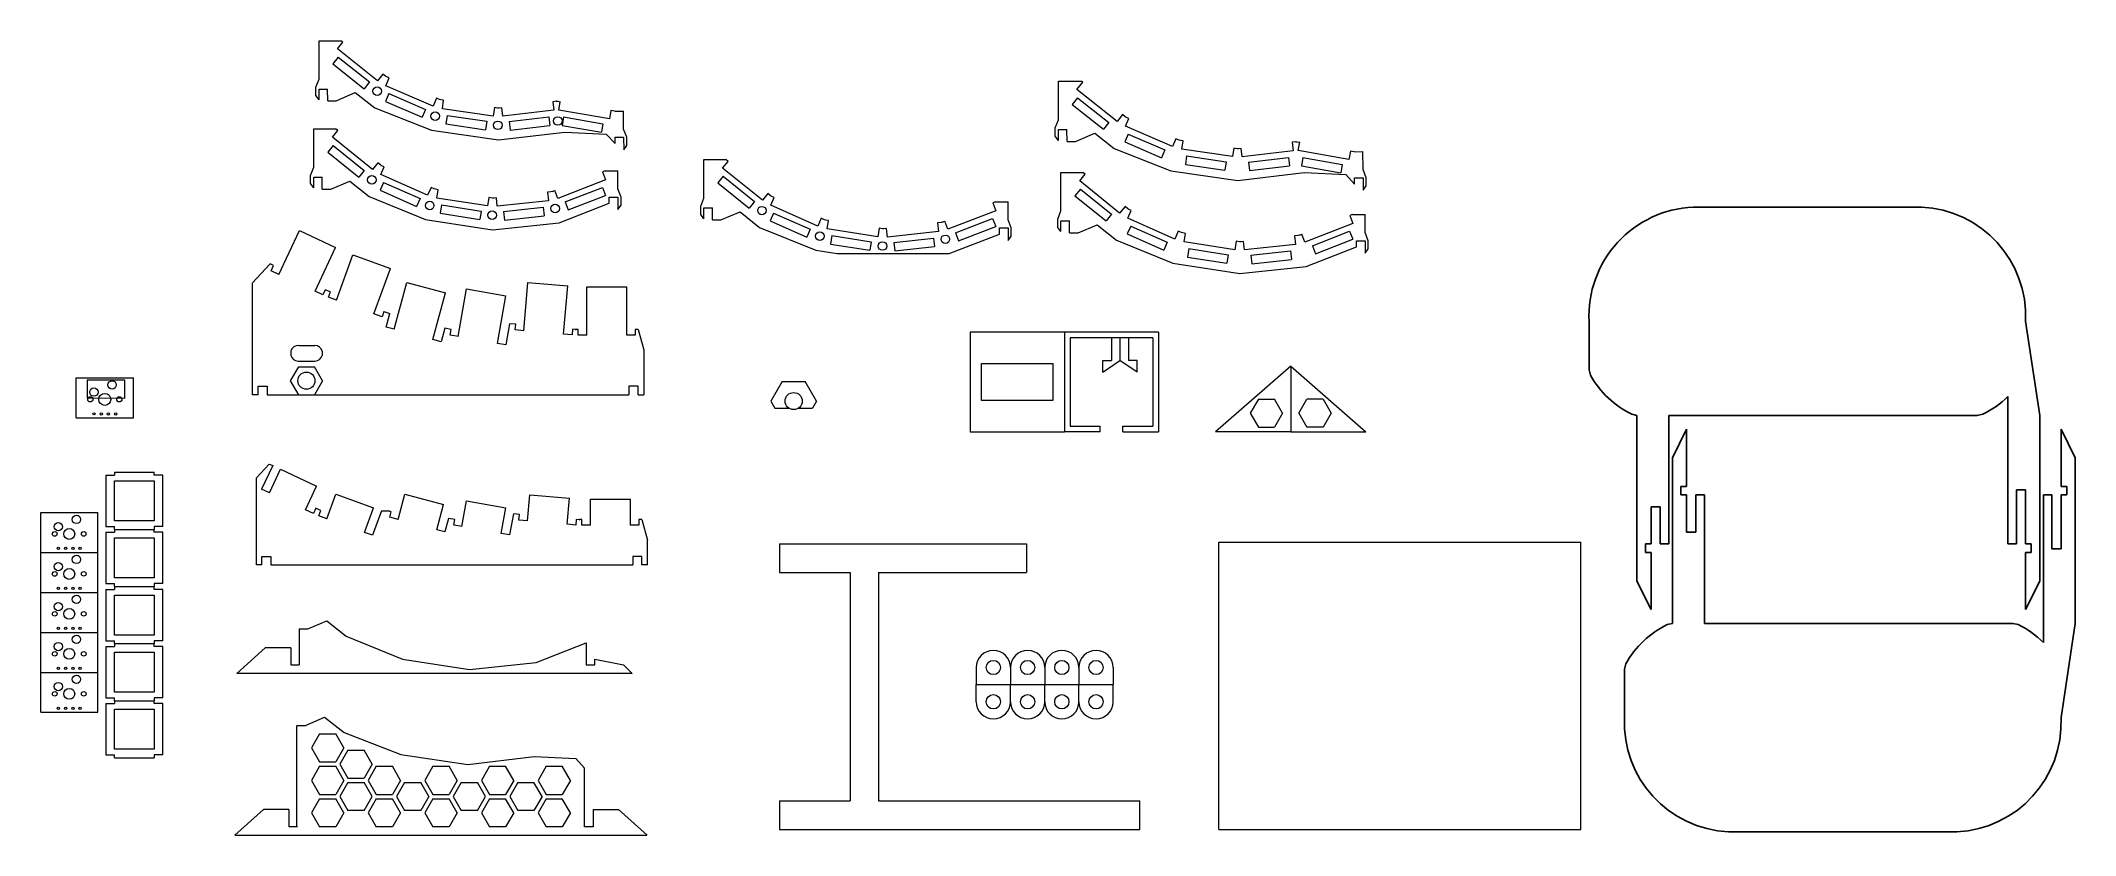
# Model space of a CAD drawing. Header units: millimetres. Extents: x 7 to 721, y 4 to 282.
import ezdxf

# ---------------------------------------------------------------- set-up
doc = ezdxf.new("R2010")
doc.units = ezdxf.units.MM
for name, color, linetype, lineweight in [('BaseCase', 5, 'CONTINUOUS', 0), ('BottomLID', 2, 'CONTINUOUS', 0), ('Display', 1, 'CONTINUOUS', 0), ('HotSwap', 6, 'CONTINUOUS', 0), ('HotSwapGravur', 3, 'CONTINUOUS', 0), ('HotSwapV2', 4, 'CONTINUOUS', 0), ('KeyFrame', 2, 'CONTINUOUS', 0)]:
    doc.layers.add(name, color=color, linetype=linetype, lineweight=lineweight)
doc.layers.add('WRISTWREST', color=7, linetype='CONTINUOUS')

msp = doc.modelspace()

# ---------------------------------------------------------------- linework, layer by layer
at = {"layer": 'BaseCase'}
for p, q in [((105.01, 268.6), (105.01, 282.07)), ((105.01, 282.07), (112.69, 282.07)), ((111.44, 279.17), (113.35, 281.53)), ((125.57, 268.02), (111.44, 279.17)), ((113.35, 281.53), (112.69, 282.07)), ((111.71, 276.28), (109.85, 273.93)), ((109.85, 273.93), (120.84, 265.25)), ((111.71, 276.28), (122.7, 267.61)), ((103.91, 265.75), (105.01, 268.6)), ((103.91, 262.85), (103.91, 265.75)), ((105.01, 265.11), (108.01, 265.15)), ((105.01, 261.35), (105.01, 265.11)), ((108.05, 260.95), (108.01, 265.15)), ((111.05, 260.98), (117.72, 263.89)), ((117.72, 263.89), (124.54, 258.51)), ((122.7, 267.61), (120.84, 265.25)), ((127.43, 270.37), (125.57, 268.02)), ((128.37, 269.63), (127.43, 270.37)), ((128.78, 269.38), (128.37, 269.63)), ((128.47, 266.29), (129.64, 269.01)), ((145, 259.17), (128.47, 266.29)), ((129.64, 269.01), (128.78, 269.38)), ((364.16, 254.4), (364.16, 267.87)), ((364.16, 267.87), (372.31, 267.87)), ((370.59, 264.97), (372.66, 267.59)), ((384.72, 253.82), (370.59, 264.97)), ((372.66, 267.59), (372.31, 267.87)), ((105.01, 261.35), (103.91, 262.85)), ((108.05, 260.95), (111.05, 260.98)), ((124.54, 258.51), (144.38, 250.73)), ((129.48, 263.57), (128.29, 260.81)), ((128.29, 260.81), (141.15, 255.28)), ((129.48, 263.57), (142.34, 258.03)), ((142.34, 258.03), (141.15, 255.28)), ((146.19, 261.93), (145, 259.17)), ((147.29, 261.45), (146.19, 261.93)), ((147.75, 261.32), (147.29, 261.45)), ((148.68, 261.19), (147.75, 261.32)), ((148.26, 258.25), (148.68, 261.19)), ((166.07, 255.66), (148.26, 258.25)), ((166.5, 258.63), (166.07, 255.66)), ((167.69, 258.45), (166.5, 258.63)), ((168.17, 258.45), (167.69, 258.45)), ((169.1, 258.56), (168.17, 258.45)), ((169.45, 255.61), (169.1, 258.56)), ((187.32, 257.72), (169.45, 255.61)), ((188.17, 260.84), (186.97, 260.7)), ((186.97, 260.7), (187.32, 257.72)), ((188.17, 260.84), (188.67, 260.84)), ((188.67, 260.84), (189.59, 260.68)), ((189.08, 257.76), (189.59, 260.68)), ((206.82, 254.66), (189.08, 257.76)), ((207.33, 257.62), (206.82, 254.66)), ((208.69, 257.38), (207.33, 257.62)), ((208.69, 257.38), (211.69, 257.41)), ((211.75, 251.12), (211.69, 257.41)), ((370.86, 262.08), (369, 259.73)), ((369, 259.73), (379.99, 251.05)), ((370.86, 262.08), (381.85, 253.41)), ((103.16, 237.75), (103.16, 251.21)), ((103.16, 251.21), (110.84, 251.21)), ((109.73, 248.25), (111.62, 250.59)), ((111.62, 250.59), (110.84, 251.21)), ((144.38, 250.73), (167.89, 247.31)), ((149.93, 255.89), (149.5, 252.92)), ((149.5, 252.92), (163.35, 250.9)), ((149.93, 255.89), (163.79, 253.87)), ((163.79, 253.87), (163.35, 250.9)), ((167.89, 247.31), (191.15, 250.05)), ((171.68, 253.76), (185.58, 255.4)), ((171.68, 253.76), (172.03, 250.78)), ((172.03, 250.78), (185.93, 252.42)), ((185.58, 255.4), (185.93, 252.42)), ((190.69, 255.35), (190.18, 252.39)), ((190.18, 252.39), (203.97, 249.98)), ((190.69, 255.35), (204.48, 252.94)), ((191.15, 250.05), (205.71, 249.35)), ((204.48, 252.94), (203.97, 249.98)), ((212.88, 248.28), (211.75, 251.12)), ((363.06, 251.55), (364.16, 254.4)), ((363.06, 248.65), (363.06, 251.55)), ((364.16, 250.91), (367.16, 250.95)), ((364.16, 247.15), (364.16, 250.91)), ((367.2, 246.75), (367.16, 250.95)), ((370.2, 246.78), (376.87, 249.69)), ((376.87, 249.69), (383.69, 244.31)), ((381.85, 253.41), (379.99, 251.05)), ((386.58, 256.17), (384.72, 253.82)), ((387.52, 255.43), (386.58, 256.17)), ((387.93, 255.18), (387.52, 255.43)), ((387.62, 252.09), (388.8, 254.81)), ((404.16, 244.97), (387.62, 252.09)), ((388.8, 254.81), (387.93, 255.18)), ((109.97, 245.36), (108.09, 243.02)), ((108.09, 243.02), (118.99, 234.24)), ((123.75, 236.95), (109.73, 248.25)), ((109.97, 245.36), (120.87, 236.57)), ((205.71, 249.35), (208.8, 246.04)), ((208.78, 248.24), (211.78, 248.27)), ((208.8, 246.04), (208.78, 248.24)), ((211.78, 248.27), (211.83, 243.87)), ((211.83, 243.87), (212.91, 245.38)), ((212.91, 245.38), (212.88, 248.28)), ((364.16, 247.15), (363.06, 248.65)), ((367.2, 246.75), (370.2, 246.78)), ((383.69, 244.31), (403.53, 236.53)), ((388.63, 249.37), (387.45, 246.61)), ((387.45, 246.61), (400.31, 241.08)), ((388.63, 249.37), (401.49, 243.83)), ((401.49, 243.83), (400.31, 241.08)), ((405.34, 247.73), (404.16, 244.97)), ((406.45, 247.25), (405.34, 247.73)), ((406.91, 247.12), (406.45, 247.25)), ((407.84, 246.99), (406.91, 247.12)), ((407.41, 244.05), (407.84, 246.99)), ((425.22, 241.46), (407.41, 244.05)), ((425.65, 244.43), (425.22, 241.46)), ((426.84, 244.25), (425.65, 244.43)), ((427.32, 244.25), (426.84, 244.25)), ((428.25, 244.36), (427.32, 244.25)), ((428.6, 241.41), (428.25, 244.36)), ((446.48, 243.52), (428.6, 241.41)), ((447.32, 246.64), (446.13, 246.5)), ((446.13, 246.5), (446.48, 243.52)), ((447.32, 246.64), (447.82, 246.64)), ((447.82, 246.64), (448.75, 246.48)), ((448.24, 243.56), (448.75, 246.48)), ((465.97, 240.46), (448.24, 243.56)), ((466.48, 243.42), (465.97, 240.46)), ((467.84, 243.18), (466.48, 243.42)), ((467.84, 243.18), (470.84, 243.21)), ((470.91, 236.92), (470.84, 243.21)), ((102.06, 234.9), (103.16, 237.75)), ((120.87, 236.57), (118.99, 234.24)), ((125.63, 239.29), (123.75, 236.95)), ((126.56, 238.54), (125.63, 239.29)), ((126.97, 238.29), (126.56, 238.54)), ((126.63, 235.19), (127.83, 237.91)), ((127.83, 237.91), (126.97, 238.29)), ((205.32, 236.46), (204.39, 236.1)), ((204.39, 236.1), (205.47, 233.31)), ((205.32, 236.46), (209.76, 236.46)), ((209.76, 230.17), (209.76, 236.46)), ((239.9, 226.96), (239.9, 240.43)), ((239.9, 240.43), (247.58, 240.43)), ((246.47, 237.46), (248.36, 239.8)), ((260.49, 226.17), (246.47, 237.46)), ((248.36, 239.8), (247.58, 240.43)), ((365.03, 222.44), (365.03, 235.9)), ((365.03, 235.9), (372.71, 235.9)), ((373.49, 235.28), (372.71, 235.9)), ((403.53, 236.53), (427.05, 233.11)), ((409.09, 241.69), (408.65, 238.72)), ((408.65, 238.72), (422.51, 236.7)), ((409.09, 241.69), (422.94, 239.67)), ((422.94, 239.67), (422.51, 236.7)), ((427.05, 233.11), (450.3, 235.85)), ((430.83, 239.56), (444.74, 241.2)), ((430.83, 239.56), (431.18, 236.58)), ((431.18, 236.58), (445.09, 238.22)), ((444.74, 241.2), (445.09, 238.22)), ((449.85, 241.14), (449.33, 238.19)), ((449.33, 238.19), (463.12, 235.78)), ((449.85, 241.14), (463.64, 238.74)), ((450.3, 235.85), (464.87, 235.15)), ((463.64, 238.74), (463.12, 235.78)), ((472.04, 234.08), (470.91, 236.92)), ((102.06, 232), (102.06, 234.9)), ((103.16, 230.5), (102.06, 232)), ((103.16, 234.26), (106.16, 234.26)), ((103.16, 230.5), (103.16, 234.26)), ((106.16, 230.07), (106.16, 234.26)), ((106.16, 230.07), (109.16, 230.07)), ((109.16, 230.07), (115.86, 232.91)), ((115.86, 232.91), (122.62, 227.46)), ((127.61, 232.46), (126.4, 229.72)), ((126.4, 229.72), (139.2, 224.05)), ((143.09, 227.91), (126.63, 235.19)), ((127.61, 232.46), (140.41, 226.8)), ((144.31, 230.65), (143.09, 227.91)), ((145.4, 230.17), (144.31, 230.65)), ((145.86, 230.03), (145.4, 230.17)), ((146.79, 229.89), (145.86, 230.03)), ((146.34, 226.96), (146.79, 229.89)), ((186.27, 229.13), (185.08, 229)), ((185.08, 229), (185.4, 226.02)), ((186.73, 229.24), (186.27, 229.13)), ((186.73, 229.24), (187.61, 229.58)), ((188.68, 226.82), (187.61, 229.58)), ((205.47, 233.31), (188.68, 226.82)), ((191.3, 225.58), (204.36, 230.63)), ((204.36, 230.63), (205.44, 227.83)), ((210.86, 227.32), (209.76, 230.17)), ((246.71, 234.57), (244.83, 232.24)), ((244.83, 232.24), (255.73, 223.45)), ((246.71, 234.57), (257.61, 225.79)), ((262.37, 228.5), (260.49, 226.17)), ((263.3, 227.75), (262.37, 228.5)), ((371.84, 230.05), (369.96, 227.71)), ((371.61, 232.94), (373.49, 235.28)), ((385.62, 221.64), (371.61, 232.94)), ((371.84, 230.05), (382.74, 221.26)), ((464.87, 235.15), (467.96, 231.84)), ((467.94, 234.04), (470.94, 234.07)), ((467.96, 231.84), (467.94, 234.04)), ((470.94, 234.07), (470.98, 229.67)), ((470.98, 229.67), (472.07, 231.18)), ((472.07, 231.18), (472.04, 234.08)), ((122.62, 227.46), (142.38, 219.48)), ((140.41, 226.8), (139.2, 224.05)), ((164.12, 224.18), (146.34, 226.96)), ((147.99, 224.57), (147.53, 221.61)), ((147.53, 221.61), (161.36, 219.45)), ((147.99, 224.57), (161.82, 222.41)), ((161.82, 222.41), (161.36, 219.45)), ((164.58, 227.14), (164.12, 224.18)), ((165.77, 226.96), (164.58, 227.14)), ((166.25, 226.95), (165.77, 226.96)), ((167.18, 227.05), (166.25, 226.95)), ((167.5, 224.1), (167.18, 227.05)), ((185.4, 226.02), (167.5, 224.1)), ((169.71, 222.22), (183.63, 223.72)), ((169.71, 222.22), (170.03, 219.24)), ((183.63, 223.72), (183.95, 220.74)), ((189.14, 218.31), (206.76, 225.12)), ((191.3, 225.58), (192.38, 222.78)), ((192.38, 222.78), (205.44, 227.83)), ((206.76, 227.32), (209.76, 227.32)), ((206.76, 225.12), (206.76, 227.32)), ((209.76, 227.32), (209.76, 222.92)), ((209.76, 222.92), (210.86, 224.42)), ((210.86, 224.42), (210.86, 227.32)), ((238.8, 224.11), (239.9, 226.96)), ((238.8, 221.21), (238.8, 224.11)), ((239.9, 219.71), (238.8, 221.21)), ((239.9, 223.48), (242.9, 223.48)), ((239.9, 219.71), (239.9, 223.48)), ((242.9, 219.28), (242.9, 223.48)), ((245.9, 219.28), (252.6, 222.12)), ((252.6, 222.12), (259.36, 216.67)), ((257.61, 225.79), (255.73, 223.45)), ((264.35, 221.68), (263.14, 218.93)), ((263.71, 227.5), (263.3, 227.75)), ((263.37, 224.41), (264.57, 227.12)), ((279.83, 217.12), (263.37, 224.41)), ((264.57, 227.12), (263.71, 227.5)), ((264.35, 221.68), (277.15, 216.01)), ((342.21, 222.52), (325.42, 216.03)), ((342.06, 225.68), (341.13, 225.32)), ((341.13, 225.32), (342.21, 222.52)), ((342.06, 225.68), (346.49, 225.68)), ((346.49, 219.38), (346.49, 225.68)), ((363.93, 219.59), (365.03, 222.44)), ((369.96, 227.71), (380.86, 218.93)), ((382.74, 221.26), (380.86, 218.93)), ((387.5, 223.98), (385.62, 221.64)), ((388.44, 223.23), (387.5, 223.98)), ((388.84, 222.98), (388.44, 223.23)), ((388.5, 219.88), (389.7, 222.6)), ((389.7, 222.6), (388.84, 222.98)), ((467.19, 221.15), (466.26, 220.79)), ((467.19, 221.15), (471.63, 221.15)), ((471.63, 214.86), (471.63, 221.15)), ((90.96, 200.23), (98.12, 215.6)), ((98.12, 215.6), (110.81, 209.68)), ((142.38, 219.48), (165.86, 215.81)), ((165.86, 215.81), (189.14, 218.31)), ((170.03, 219.24), (183.95, 220.74)), ((242.9, 219.28), (245.9, 219.28)), ((259.36, 216.67), (279.12, 208.69)), ((263.14, 218.93), (275.94, 213.27)), ((277.15, 216.01), (275.94, 213.27)), ((281.05, 219.87), (279.83, 217.12)), ((282.14, 219.38), (281.05, 219.87)), ((282.6, 219.25), (282.14, 219.38)), ((283.53, 219.1), (282.6, 219.25)), ((283.07, 216.17), (283.53, 219.1)), ((300.86, 213.39), (283.07, 216.17)), ((301.32, 216.36), (300.86, 213.39)), ((302.51, 216.17), (301.32, 216.36)), ((302.99, 216.16), (302.51, 216.17)), ((303.92, 216.26), (302.99, 216.16)), ((304.24, 213.31), (303.92, 216.26)), ((322.14, 215.23), (304.24, 213.31)), ((323.01, 218.35), (321.81, 218.22)), ((321.81, 218.22), (322.14, 215.23)), ((323.47, 218.46), (323.01, 218.35)), ((323.47, 218.46), (324.35, 218.8)), ((325.42, 216.03), (324.35, 218.8)), ((325.88, 207.53), (343.49, 214.33)), ((328.04, 214.79), (341.1, 219.84)), ((328.04, 214.79), (329.12, 211.99)), ((329.12, 211.99), (342.18, 217.04)), ((341.1, 219.84), (342.18, 217.04)), ((343.49, 216.53), (346.49, 216.53)), ((343.49, 214.33), (343.49, 216.53)), ((347.6, 216.53), (346.49, 219.38)), ((346.49, 216.53), (346.49, 212.13)), ((347.6, 213.63), (347.6, 216.53)), ((363.93, 216.69), (363.93, 219.59)), ((365.03, 215.19), (363.93, 216.69)), ((365.03, 218.95), (368.03, 218.95)), ((365.03, 215.19), (365.03, 218.95)), ((368.03, 214.76), (368.03, 218.95)), ((368.03, 214.76), (371.03, 214.76)), ((371.03, 214.76), (377.73, 217.6)), ((377.73, 217.6), (384.49, 212.15)), ((389.48, 217.15), (388.27, 214.41)), ((388.27, 214.41), (401.07, 208.75)), ((404.96, 212.6), (388.5, 219.88)), ((389.48, 217.15), (402.29, 211.49)), ((406.18, 215.34), (404.96, 212.6)), ((407.28, 214.86), (406.18, 215.34)), ((407.73, 214.72), (407.28, 214.86)), ((408.66, 214.58), (407.73, 214.72)), ((408.21, 211.65), (408.66, 214.58)), ((448.6, 213.94), (448.14, 213.82)), ((448.6, 213.94), (449.48, 214.27)), ((450.55, 211.51), (449.48, 214.27)), ((467.34, 218), (450.55, 211.51)), ((453.17, 210.27), (466.23, 215.32)), ((466.23, 215.32), (467.31, 212.52)), ((466.26, 220.79), (467.34, 218)), ((472.73, 212.01), (471.63, 214.86)), ((103.65, 194.32), (110.81, 209.68)), ((111.12, 191.19), (116.92, 207.12)), ((116.92, 207.12), (130.08, 202.33)), ((279.12, 208.69), (286.59, 207.53)), ((284.73, 213.79), (284.26, 210.82)), ((284.26, 210.82), (298.1, 208.66)), ((284.73, 213.79), (298.56, 211.63)), ((286.59, 207.53), (325.88, 207.53)), ((298.56, 211.63), (298.1, 208.66)), ((306.45, 211.44), (320.37, 212.93)), ((306.45, 211.44), (306.77, 208.46)), ((306.77, 208.46), (320.69, 209.95)), ((320.37, 212.93), (320.69, 209.95)), ((346.49, 212.13), (347.6, 213.63)), ((384.49, 212.15), (404.25, 204.17)), ((402.29, 211.49), (401.07, 208.75)), ((425.99, 208.87), (408.21, 211.65)), ((409.86, 209.26), (409.4, 206.3)), ((409.86, 209.26), (423.69, 207.1)), ((423.69, 207.1), (423.23, 204.14)), ((426.45, 211.84), (425.99, 208.87)), ((427.64, 211.65), (426.45, 211.84)), ((428.12, 211.64), (427.64, 211.65)), ((429.05, 211.74), (428.12, 211.64)), ((429.37, 208.79), (429.05, 211.74)), ((447.27, 210.71), (429.37, 208.79)), ((431.58, 206.92), (445.5, 208.41)), ((431.58, 206.92), (431.9, 203.93)), ((445.5, 208.41), (445.82, 205.43)), ((448.14, 213.82), (446.95, 213.69)), ((446.95, 213.69), (447.27, 210.71)), ((451.01, 203), (468.63, 209.81)), ((453.17, 210.27), (454.26, 207.47)), ((454.26, 207.47), (467.31, 212.52)), ((468.63, 212.01), (471.63, 212.01)), ((468.63, 209.81), (468.63, 212.01)), ((471.63, 212.01), (471.63, 207.61)), ((471.63, 207.61), (472.73, 209.11)), ((472.73, 209.11), (472.73, 212.01)), ((87.92, 203.92), (81.63, 197.17)), ((89.11, 203.36), (87.92, 203.92)), ((88.24, 201.5), (89.08, 203.31)), ((90.96, 200.23), (88.24, 201.5)), ((124.28, 186.4), (130.08, 202.33)), ((404.25, 204.17), (427.73, 200.5)), ((409.4, 206.3), (423.23, 204.14)), ((427.73, 200.5), (451.01, 203)), ((431.9, 203.93), (445.82, 205.43)), ((81.63, 197.17), (81.63, 158.07)), ((106.36, 193.05), (103.65, 194.32)), ((107.21, 194.86), (106.36, 193.05)), ((108.36, 194.32), (107.21, 194.86)), ((108.3, 192.22), (108.99, 194.1)), ((108.99, 194.1), (108.36, 194.32)), ((131.41, 180.97), (135.8, 197.35)), ((135.8, 197.35), (149.32, 193.72)), ((144.94, 177.35), (149.32, 193.72)), ((153.76, 178.47), (156.71, 195.16)), ((156.71, 195.16), (170.49, 192.73)), ((167.55, 176.04), (170.49, 192.73)), ((176.75, 180.48), (178.23, 197.37)), ((178.23, 197.37), (192.18, 196.15)), ((190.7, 179.26), (192.18, 196.15)), ((198.84, 178.91), (198.84, 195.86)), ((198.84, 195.86), (212.84, 195.86)), ((212.84, 178.91), (212.84, 195.86)), ((111.12, 191.19), (108.3, 192.22)), ((127.1, 185.38), (124.28, 186.4)), ((127.78, 187.26), (127.1, 185.38)), ((127.78, 187.26), (129.79, 186.52)), ((128.52, 181.75), (129.79, 186.52)), ((131.41, 180.97), (128.52, 181.75)), ((149.11, 181.32), (147.83, 176.57)), ((151.31, 180.93), (149.11, 181.32)), ((150.97, 178.96), (151.31, 180.93)), ((153.92, 178.44), (150.97, 178.96)), ((171.81, 182.92), (170.51, 175.52)), ((173.94, 182.73), (171.81, 182.92)), ((173.76, 180.74), (173.94, 182.73)), ((176.75, 180.48), (173.76, 180.74)), ((193.69, 179), (190.7, 179.26)), ((193.86, 180.99), (193.69, 179)), ((195.16, 180.88), (193.86, 180.99)), ((195.84, 180.91), (194.84, 180.91)), ((194.84, 180.91), (195.16, 180.88)), ((195.84, 178.91), (195.84, 180.91)), ((198.84, 178.91), (195.84, 178.91)), ((215.84, 178.91), (212.84, 178.91)), ((216.84, 180.91), (215.84, 180.91)), ((215.84, 180.91), (215.84, 178.91)), ((216.84, 180.91), (218.84, 173.75)), ((95.1, 173.35), (95.1, 171.85)), ((97.9, 175.35), (103.6, 175.35)), ((106.1, 173.35), (106.1, 171.85)), ((147.83, 176.57), (144.94, 177.35)), ((170.51, 175.52), (167.55, 176.04)), ((218.84, 173.75), (218.84, 158.07)), ((97.77, 167.89), (94.93, 162.98)), ((97.6, 169.85), (103.6, 169.85)), ((97.77, 167.89), (103.44, 167.89)), ((106.27, 162.98), (103.44, 167.89)), ((83.63, 158.07), (81.63, 158.07)), ((83.63, 158.07), (83.63, 161.07)), ((83.63, 161.07), (86.83, 161.07)), ((86.83, 161.07), (86.83, 158.07)), ((86.83, 158.07), (213.64, 158.07)), ((94.93, 162.98), (97.77, 158.07)), ((106.27, 162.98), (103.44, 158.07)), ((216.84, 161.07), (213.64, 161.07)), ((213.64, 161.07), (213.64, 158.07)), ((216.84, 158.07), (216.84, 161.07)), ((216.84, 158.07), (218.84, 158.07)), ((267.38, 162.75), (263.39, 155.84)), ((267.38, 162.75), (275.36, 162.75)), ((279.35, 155.84), (275.36, 162.75)), ((263.39, 155.84), (264.8, 153.39)), ((264.8, 153.39), (269.63, 153.39)), ((273.11, 153.39), (277.93, 153.39)), ((279.35, 155.84), (277.93, 153.39)), ((87.6, 133.78), (82.93, 128.78)), ((82.93, 128.78), (82.93, 98.43)), ((88.77, 133.24), (84.9, 124.95)), ((87.6, 133.78), (88.77, 133.24)), ((87.62, 123.68), (91.49, 131.97)), ((91.49, 131.97), (104.18, 126.05)), ((87.62, 123.68), (84.9, 124.95)), ((100.31, 117.76), (104.18, 126.05)), ((107.79, 114.64), (110.91, 123.23)), ((110.91, 123.23), (124.07, 118.45)), ((132.72, 114.39), (135.09, 123.22)), ((135.09, 123.22), (148.61, 119.6)), ((178.06, 113.89), (178.86, 123.01)), ((178.86, 123.01), (192.81, 121.79)), ((192.01, 112.67), (192.81, 121.79)), ((200.16, 112.32), (200.16, 121.47)), ((200.16, 121.47), (214.16, 121.47)), ((214.16, 112.32), (214.16, 121.47)), ((103.03, 116.5), (100.31, 117.76)), ((103.87, 118.31), (103.03, 116.5)), ((105.02, 117.77), (103.87, 118.31)), ((104.97, 115.66), (105.65, 117.54)), ((107.79, 114.64), (104.97, 115.66)), ((105.65, 117.54), (105.02, 117.77)), ((120.94, 109.85), (124.07, 118.45)), ((126.89, 117.42), (123.76, 108.82)), ((126.89, 117.42), (129.38, 117.35)), ((130.34, 117.09), (129.38, 117.35)), ((129.83, 115.16), (130.34, 117.09)), ((132.72, 114.39), (129.83, 115.16)), ((146.25, 110.76), (148.61, 119.6)), ((150.42, 114.73), (149.14, 109.99)), ((152.62, 114.35), (150.42, 114.73)), ((152.28, 112.38), (152.62, 114.35)), ((155.07, 111.88), (156.66, 120.89)), ((156.66, 120.89), (170.45, 118.46)), ((168.86, 109.45), (170.45, 118.46)), ((173.12, 116.33), (171.82, 108.93)), ((175.25, 116.15), (173.12, 116.33)), ((175.07, 114.15), (175.25, 116.15)), ((178.06, 113.89), (175.07, 114.15)), ((195.17, 114.4), (195, 112.41)), ((196.47, 114.29), (195.17, 114.4)), ((197.16, 114.32), (196.16, 114.32)), ((196.16, 114.32), (196.47, 114.29)), ((197.16, 112.32), (197.16, 114.32)), ((218.16, 114.32), (217.16, 114.32)), ((217.16, 114.32), (217.16, 112.32)), ((218.16, 114.32), (220.16, 107.16)), ((123.76, 108.82), (120.94, 109.85)), ((149.14, 109.99), (146.25, 110.76)), ((155.23, 111.85), (152.28, 112.38)), ((171.82, 108.93), (168.86, 109.45)), ((195, 112.41), (192.01, 112.67)), ((200.16, 112.32), (197.16, 112.32)), ((217.16, 112.32), (214.16, 112.32)), ((220.16, 98.43), (220.16, 107.16)), ((84.93, 98.43), (84.93, 101.43)), ((84.93, 101.43), (88.13, 101.43)), ((88.13, 101.43), (88.13, 98.43)), ((218.16, 101.41), (214.96, 101.41)), ((214.96, 101.41), (214.96, 98.43)), ((218.16, 98.43), (218.16, 101.41)), ((84.93, 98.43), (82.93, 98.43)), ((88.13, 98.43), (214.96, 98.43)), ((220.16, 98.43), (218.16, 98.43)), ((101.1, 76.05), (107.8, 78.89)), ((107.8, 78.89), (114.56, 73.44)), ((98.1, 76.05), (101.1, 76.05)), ((98.1, 76.05), (98.1, 63.4)), ((114.56, 73.44), (134.32, 65.46)), ((86.18, 69.4), (76.18, 60.4)), ((95.1, 69.4), (86.18, 69.4)), ((95.1, 69.4), (95.1, 63.4)), ((134.32, 65.46), (157.8, 61.79)), ((157.8, 61.79), (181.08, 64.29)), ((181.08, 64.29), (198.7, 71.1)), ((198.7, 71.1), (198.7, 63.4)), ((201.7, 65.4), (211.74, 63.4)), ((201.7, 63.4), (201.7, 65.4)), ((214.74, 60.4), (76.18, 60.4)), ((95.1, 63.4), (98.1, 63.4)), ((198.7, 63.4), (201.7, 63.4)), ((211.74, 63.4), (214.74, 60.4)), ((100.32, 42.25), (106.99, 45.16)), ((106.99, 45.16), (113.81, 39.78)), ((97.28, 6.75), (97.28, 42.22)), ((97.32, 42.22), (100.32, 42.25)), ((105.24, 39.24), (102.4, 34.33)), ((105.24, 39.24), (110.91, 39.24)), ((113.74, 34.33), (110.91, 39.24)), ((113.81, 39.78), (133.65, 32)), ((102.4, 34.33), (105.24, 29.42)), ((105.24, 29.42), (110.91, 29.42)), ((113.74, 34.33), (110.91, 29.42)), ((115.16, 33.57), (112.32, 28.66)), ((112.32, 28.66), (115.16, 23.75)), ((115.16, 33.57), (120.83, 33.57)), ((123.66, 28.66), (120.83, 33.57)), ((123.66, 28.66), (120.83, 23.75)), ((133.65, 32), (157.17, 28.57)), ((157.17, 28.57), (180.42, 31.31)), ((180.42, 31.31), (194.99, 30.62)), ((194.99, 30.62), (198.08, 27.3)), ((105.24, 27.9), (102.4, 22.99)), ((102.4, 22.99), (105.24, 18.08)), ((105.24, 27.9), (110.91, 27.9)), ((113.74, 22.99), (110.91, 27.9)), ((113.74, 22.99), (110.91, 18.08)), ((115.16, 22.23), (112.32, 17.32)), ((115.16, 23.75), (120.83, 23.75)), ((115.16, 22.23), (120.83, 22.23)), ((123.66, 17.32), (120.83, 22.23)), ((125.08, 27.9), (122.25, 22.99)), ((122.25, 22.99), (125.08, 18.08)), ((125.08, 27.9), (130.75, 27.9)), ((133.58, 22.99), (130.75, 27.9)), ((133.58, 22.99), (130.75, 18.08)), ((135, 22.23), (132.17, 17.32)), ((135, 22.23), (140.67, 22.23)), ((143.51, 17.32), (140.67, 22.23)), ((144.92, 27.9), (142.09, 22.99)), ((142.09, 22.99), (144.92, 18.08)), ((144.92, 27.9), (150.59, 27.9)), ((153.43, 22.99), (150.59, 27.9)), ((154.84, 22.23), (152.01, 17.32)), ((154.84, 22.23), (160.51, 22.23)), ((163.35, 17.32), (160.51, 22.23)), ((164.77, 27.9), (161.93, 22.99)), ((161.93, 22.99), (164.77, 18.08)), ((164.77, 27.9), (170.43, 27.9)), ((173.27, 22.99), (170.43, 27.9)), ((173.27, 22.99), (170.43, 18.08)), ((174.69, 22.23), (171.85, 17.32)), ((174.69, 22.23), (180.36, 22.23)), ((183.19, 17.32), (180.36, 22.23)), ((184.61, 27.9), (181.77, 22.99)), ((181.77, 22.99), (184.61, 18.08)), ((184.61, 27.9), (190.28, 27.9)), ((193.11, 22.99), (190.28, 27.9)), ((193.11, 22.99), (190.28, 18.08)), ((198.05, 6.75), (198.05, 27.33)), ((105.24, 16.57), (102.4, 11.66)), ((105.24, 18.08), (110.91, 18.08)), ((105.24, 16.57), (110.91, 16.57)), ((113.74, 11.66), (110.91, 16.57)), ((112.32, 17.32), (115.16, 12.42)), ((120.83, 12.42), (123.66, 17.32)), ((125.08, 16.57), (122.25, 11.66)), ((125.08, 18.08), (130.75, 18.08)), ((125.08, 16.57), (130.75, 16.57)), ((133.58, 11.66), (130.75, 16.57)), ((132.17, 17.32), (135, 12.42)), ((143.51, 17.32), (140.67, 12.42)), ((144.92, 16.57), (142.09, 11.66)), ((144.92, 18.08), (150.59, 18.08)), ((144.92, 16.57), (150.59, 16.57)), ((153.43, 11.66), (150.59, 16.57)), ((152.01, 17.32), (154.84, 12.42)), ((160.51, 12.42), (163.35, 17.32)), ((164.77, 16.57), (161.93, 11.66)), ((164.77, 18.08), (170.43, 18.08)), ((164.77, 16.57), (170.43, 16.57)), ((173.27, 11.66), (170.43, 16.57)), ((171.85, 17.32), (174.69, 12.42)), ((183.19, 17.32), (180.36, 12.42)), ((184.61, 16.57), (181.77, 11.66)), ((184.61, 18.08), (190.28, 18.08)), ((184.61, 16.57), (190.28, 16.57)), ((85.54, 12.75), (75.54, 3.75)), ((94.46, 12.75), (85.54, 12.75)), ((94.46, 12.75), (94.46, 6.75)), ((102.4, 11.66), (105.24, 6.75)), ((113.74, 11.66), (110.91, 6.75)), ((120.83, 12.42), (115.16, 12.42)), ((122.25, 11.66), (125.08, 6.75)), ((133.58, 11.66), (130.75, 6.75)), ((140.67, 12.42), (135, 12.42)), ((142.09, 11.66), (144.92, 6.75)), ((160.51, 12.42), (154.84, 12.42)), ((161.93, 11.66), (164.77, 6.75)), ((173.27, 11.66), (170.43, 6.75)), ((180.36, 12.42), (174.69, 12.42)), ((181.77, 11.66), (184.61, 6.75)), ((193.11, 11.66), (190.28, 6.75)), ((201.05, 12.75), (209.98, 12.75)), ((201.05, 12.75), (201.05, 6.75)), ((209.98, 12.75), (219.98, 3.75)), ((75.54, 3.75), (219.94, 3.79)), ((97.46, 6.75), (94.46, 6.75)), ((110.91, 6.75), (105.24, 6.75)), ((130.75, 6.75), (125.08, 6.75)), ((150.59, 6.75), (144.92, 6.75)), ((170.43, 6.75), (164.77, 6.75)), ((190.28, 6.75), (184.61, 6.75)), ((201.05, 6.75), (198.05, 6.75))]:
    msp.add_line(p, q, dxfattribs=at)
at = {"layer": 'BaseCase', "linetype": 'CONTINUOUS', "lineweight": 0}
for p, q in [((153.43, 22.99), (150.59, 18.08)), ((193.11, 11.66), (190.28, 16.57)), ((153.43, 11.66), (150.59, 6.75))]:
    msp.add_line(p, q, dxfattribs=at)
at = {"layer": 'BaseCase'}
for centre, radius in [((125.38, 264.39), 1.5), ((145.76, 255.62), 1.5), ((167.71, 252.43), 1.5), ((188.7, 253.95), 1.5), ((123.52, 233.33), 1.5), ((143.81, 224.35), 1.5), ((165.73, 220.93), 1.5), ((187.79, 223.3), 1.5), ((260.26, 222.55), 1.5), ((280.55, 213.57), 1.5), ((324.53, 212.51), 1.5), ((302.47, 210.15), 1.5), ((100.6, 162.98), 3), ((271.37, 155.84), 3)]:
    msp.add_circle(centre, radius, dxfattribs=at)
for centre, start, end in [((97.75, 172.6), 86.87787, 164.19749), ((97.75, 172.6), 195.80251, 266.87787), ((103.45, 172.6), 15.80251, 86.87787), ((103.45, 172.6), 273.12213, 344.19749)]:
    msp.add_arc(centre, 2.75, start, end, dxfattribs=at)
at = {"layer": 'BottomLID'}
for p, q in [((266.44, 105.8), (352.96, 105.8)), ((266.44, 105.8), (266.44, 95.8)), ((352.96, 105.8), (352.96, 95.8)), ((420.41, 5.8), (420.41, 106.4)), ((420.41, 106.4), (547.23, 106.4)), ((547.23, 5.8), (547.23, 106.4)), ((266.44, 95.8), (291.14, 95.8)), ((291.14, 95.8), (291.14, 15.8)), ((301.14, 95.8), (301.14, 15.8)), ((301.14, 95.8), (352.96, 95.8)), ((335.35, 62.51), (335.35, 56.51)), ((347.35, 62.51), (347.35, 56.51)), ((359.35, 62.51), (359.35, 56.51)), ((371.35, 62.51), (371.35, 56.51)), ((383.35, 62.51), (383.35, 56.51)), ((335.35, 50.51), (335.35, 56.51)), ((335.35, 56.51), (347.35, 56.51)), ((347.35, 50.51), (347.35, 56.51)), ((347.35, 56.51), (359.35, 56.51)), ((359.35, 50.51), (359.35, 56.51)), ((359.35, 56.51), (371.35, 56.51)), ((371.35, 50.51), (371.35, 56.51)), ((371.35, 56.51), (383.35, 56.51)), ((383.35, 50.51), (383.35, 56.51)), ((266.44, 15.8), (291.14, 15.8)), ((266.44, 15.8), (266.44, 5.8)), ((301.14, 15.8), (392.66, 15.8)), ((392.66, 5.8), (392.66, 15.8)), ((266.44, 5.8), (392.66, 5.8)), ((420.41, 5.8), (547.23, 5.8))]:
    msp.add_line(p, q, dxfattribs=at)
for centre in [(341.35, 62.51), (353.35, 62.51), (365.35, 62.51), (377.35, 62.51), (341.35, 50.51), (353.35, 50.51), (365.35, 50.51), (377.35, 50.51)]:
    msp.add_circle(centre, 2.5, dxfattribs=at)
for centre, start, end in [((341.35, 62.51), 0, 180), ((353.35, 62.51), 0, 180), ((365.35, 62.51), 0, 180), ((377.35, 62.51), 0, 180), ((341.35, 50.51), 180, 0), ((353.35, 50.51), 180, 0), ((365.35, 50.51), 180, 0), ((377.35, 50.51), 180, 0)]:
    msp.add_arc(centre, 6, start, end, dxfattribs=at)
at = {"layer": 'Display'}
for p, q in [((366.24, 180.01), (333.24, 180.01)), ((333.24, 180.01), (333.24, 145.01)), ((399.24, 180.01), (366.24, 180.01)), ((366.24, 180.01), (366.24, 145.01)), ((399.24, 180.01), (399.24, 145.01)), ((397.24, 178.01), (368.24, 178.01)), ((368.24, 178.01), (368.24, 147.01)), ((382.74, 178.01), (382.74, 170.01)), ((385.74, 178.01), (385.74, 170.01)), ((388.74, 178.01), (388.74, 170.01)), ((397.24, 178.01), (397.24, 147.01)), ((337.24, 156.01), (337.24, 169.01)), ((337.24, 169.01), (362.24, 169.01)), ((362.24, 169.01), (362.24, 156.01)), ((379.74, 166.01), (385.74, 170.01)), ((379.74, 170.01), (382.74, 170.01)), ((379.74, 166.01), (379.74, 170.01)), ((391.74, 166.01), (385.74, 170.01)), ((391.74, 170.01), (388.74, 170.01)), ((391.74, 166.01), (391.74, 170.01)), ((445.58, 168.06), (419.24, 145.01)), ((445.58, 168.06), (445.58, 145.01)), ((445.58, 168.06), (471.92, 145.01)), ((362.24, 156.01), (337.24, 156.01)), ((434.24, 156.54), (431.4, 151.63)), ((431.4, 151.63), (434.24, 146.72)), ((434.24, 156.54), (439.91, 156.54)), ((442.74, 151.63), (439.91, 156.54)), ((442.74, 151.63), (439.91, 146.72)), ((448.41, 151.63), (451.24, 156.54)), ((448.41, 151.63), (451.24, 146.72)), ((456.91, 156.54), (451.24, 156.54)), ((456.91, 156.54), (459.75, 151.63)), ((459.75, 151.63), (456.91, 146.72)), ((333.24, 145.01), (366.24, 145.01)), ((378.74, 145.01), (366.24, 145.01)), ((368.24, 147.01), (378.74, 147.01)), ((378.74, 145.01), (378.74, 147.01)), ((386.74, 145.01), (386.74, 147.01)), ((386.74, 147.01), (397.24, 147.01)), ((386.74, 145.01), (399.24, 145.01)), ((445.58, 145.01), (419.24, 145.01)), ((434.24, 146.72), (439.91, 146.72)), ((445.58, 145.01), (471.92, 145.01)), ((456.91, 146.72), (451.24, 146.72))]:
    msp.add_line(p, q, dxfattribs=at)
at = {"layer": 'HotSwap'}
for p, q in [((7.47, 102.82), (7.47, 116.82)), ((7.47, 116.82), (27.47, 116.82)), ((27.47, 102.82), (27.47, 116.82)), ((7.47, 102.82), (27.47, 102.82)), ((7.47, 88.82), (7.47, 102.82)), ((27.47, 88.82), (27.47, 102.82)), ((7.47, 88.82), (27.47, 88.82)), ((7.47, 74.82), (7.47, 88.82)), ((27.47, 74.82), (27.47, 88.82)), ((7.47, 74.82), (27.47, 74.82)), ((7.47, 60.82), (7.47, 74.82)), ((27.47, 60.82), (27.47, 74.82)), ((7.47, 60.82), (27.47, 60.82)), ((7.47, 46.82), (7.47, 60.82)), ((27.47, 46.82), (27.47, 60.82)), ((7.47, 46.82), (27.47, 46.82))]:
    msp.add_line(p, q, dxfattribs=at)
for centre, radius in [((20.01, 114.38), 1.46), ((12.39, 109.3), 0.805), ((13.66, 111.84), 1.46), ((17.47, 109.3), 1.91), ((22.55, 109.31), 0.805), ((13.66, 104.23), 0.405), ((16.2, 104.22), 0.405), ((18.74, 104.22), 0.405), ((20.01, 100.38), 1.46), ((21.28, 104.22), 0.405), ((12.39, 95.3), 0.805), ((13.66, 97.84), 1.46), ((17.47, 95.3), 1.91), ((22.55, 95.31), 0.805), ((13.66, 90.23), 0.405), ((16.2, 90.22), 0.405), ((18.74, 90.22), 0.405), ((20.01, 86.38), 1.46), ((21.28, 90.22), 0.405), ((12.39, 81.3), 0.805), ((13.66, 83.84), 1.46), ((17.47, 81.3), 1.91), ((22.55, 81.31), 0.805), ((13.66, 76.23), 0.405), ((16.2, 76.22), 0.405), ((18.74, 76.22), 0.405), ((20.01, 72.38), 1.46), ((21.28, 76.22), 0.405), ((12.39, 67.3), 0.805), ((13.66, 69.84), 1.46), ((17.47, 67.3), 1.91), ((22.55, 67.31), 0.805), ((13.66, 55.84), 1.46), ((13.66, 62.23), 0.405), ((16.2, 62.22), 0.405), ((18.74, 62.22), 0.405), ((20.01, 58.38), 1.46), ((21.28, 62.22), 0.405), ((12.39, 53.3), 0.805), ((17.47, 53.3), 1.91), ((22.55, 53.31), 0.805), ((13.66, 48.23), 0.405), ((16.2, 48.22), 0.405), ((18.74, 48.22), 0.405), ((21.28, 48.22), 0.405)]:
    msp.add_circle(centre, radius, dxfattribs=at)
at = {"layer": 'HotSwapGravur'}
for p, q in [((23.8, 163.27), (36.8, 163.27)), ((23.8, 163.27), (23.8, 156.82)), ((36.8, 163.27), (36.8, 156.77)), ((36.8, 156.77), (23.8, 156.82))]:
    msp.add_line(p, q, dxfattribs=at)
for centre in [(26.12, 158.98), (32.48, 161.52)]:
    msp.add_circle(centre, 1.46, dxfattribs=at)
at = {"layer": 'HotSwapV2'}
for p, q in [((19.94, 149.96), (19.94, 163.96)), ((19.94, 163.96), (39.94, 163.96)), ((39.94, 149.96), (39.94, 163.96)), ((19.94, 149.96), (39.94, 149.96))]:
    msp.add_line(p, q, dxfattribs=at)
for centre, radius in [((24.86, 156.44), 0.9), ((26.12, 158.98), 1.46), ((29.94, 156.44), 2.1), ((32.48, 161.52), 1.46), ((35.02, 156.45), 0.9), ((26.13, 151.37), 0.405), ((28.67, 151.36), 0.405), ((31.21, 151.36), 0.405), ((33.75, 151.36), 0.405)]:
    msp.add_circle(centre, radius, dxfattribs=at)
at = {"layer": 'KeyFrame'}
for p, q in [((30.28, 129.89), (33.28, 129.89)), ((30.28, 129.89), (30.28, 111.89)), ((33.28, 130.89), (33.28, 129.89)), ((33.28, 130.89), (47.28, 130.89)), ((47.28, 129.89), (47.28, 130.89)), ((50.28, 129.89), (47.28, 129.89)), ((50.28, 111.89), (50.28, 129.89)), ((33.28, 113.89), (33.28, 127.89)), ((33.28, 127.89), (47.28, 127.89)), ((47.28, 127.89), (47.28, 113.89)), ((30.28, 111.89), (33.28, 111.89)), ((30.28, 109.89), (33.28, 109.89)), ((30.28, 109.89), (30.28, 91.89)), ((47.28, 113.89), (33.28, 113.89)), ((33.28, 110.89), (33.28, 111.89)), ((33.28, 110.89), (47.28, 110.89)), ((33.28, 110.89), (33.28, 109.89)), ((33.28, 93.89), (33.28, 107.89)), ((33.28, 107.89), (47.28, 107.89)), ((50.28, 111.89), (47.28, 111.89)), ((47.28, 111.89), (47.28, 110.89)), ((47.28, 109.89), (47.28, 110.89)), ((50.28, 109.89), (47.28, 109.89)), ((47.28, 107.89), (47.28, 93.89)), ((50.28, 91.89), (50.28, 109.89)), ((47.28, 93.89), (33.28, 93.89)), ((30.28, 91.89), (33.28, 91.89)), ((30.28, 89.89), (33.28, 89.89)), ((30.28, 89.89), (30.28, 71.89)), ((33.28, 90.89), (33.28, 91.89)), ((33.28, 90.89), (47.28, 90.89)), ((33.28, 90.89), (33.28, 89.89)), ((33.28, 73.89), (33.28, 87.89)), ((33.28, 87.89), (47.28, 87.89)), ((50.28, 91.89), (47.28, 91.89)), ((47.28, 91.89), (47.28, 90.89)), ((47.28, 89.89), (47.28, 90.89)), ((50.28, 89.89), (47.28, 89.89)), ((47.28, 87.89), (47.28, 73.89)), ((50.28, 71.89), (50.28, 89.89)), ((30.28, 71.89), (33.28, 71.89)), ((47.28, 73.89), (33.28, 73.89)), ((33.28, 70.89), (33.28, 71.89)), ((50.28, 71.89), (47.28, 71.89)), ((47.28, 71.89), (47.28, 70.89)), ((30.28, 69.89), (33.28, 69.89)), ((30.28, 69.89), (30.28, 51.89)), ((33.28, 70.89), (47.28, 70.89)), ((33.28, 70.89), (33.28, 69.89)), ((33.28, 53.89), (33.28, 67.89)), ((33.28, 67.89), (47.28, 67.89)), ((47.28, 69.89), (47.28, 70.89)), ((50.28, 69.89), (47.28, 69.89)), ((47.28, 67.89), (47.28, 53.89)), ((50.28, 51.89), (50.28, 69.89)), ((30.28, 51.89), (33.28, 51.89)), ((47.28, 53.89), (33.28, 53.89)), ((33.28, 50.89), (33.28, 51.89)), ((33.28, 50.89), (47.28, 50.89)), ((33.28, 50.89), (33.28, 49.89)), ((50.28, 51.89), (47.28, 51.89)), ((47.28, 51.89), (47.28, 50.89)), ((47.28, 49.89), (47.28, 50.89)), ((30.28, 49.89), (33.28, 49.89)), ((30.28, 49.89), (30.28, 31.89)), ((33.28, 33.89), (33.28, 47.89)), ((33.28, 47.89), (47.28, 47.89)), ((50.28, 49.89), (47.28, 49.89)), ((47.28, 47.89), (47.28, 33.89)), ((50.28, 31.89), (50.28, 49.89)), ((30.28, 31.89), (33.28, 31.89)), ((47.28, 33.89), (33.28, 33.89)), ((33.28, 30.89), (33.28, 31.89)), ((33.28, 30.89), (47.28, 30.89)), ((50.28, 31.89), (47.28, 31.89)), ((47.28, 31.89), (47.28, 30.89))]:
    msp.add_line(p, q, dxfattribs=at)
at = {"layer": 'WRISTWREST'}
for p, q in [((586.62, 223.79), (666.62, 223.79)), ((550.12, 183.79), (550.12, 166.79)), ((708.12, 150.79), (703.12, 183.79)), ((550.59, 164.91), (550.12, 166.79)), ((696.92, 105.79), (696.92, 157.43)), ((566.9, 150.82), (565.12, 151.21)), ((566.9, 92.79), (566.9, 150.79)), ((578.1, 150.79), (686.21, 150.79)), ((578.1, 105.79), (578.1, 150.79)), ((686.21, 150.79), (688.11, 151.21)), ((708.12, 92.79), (708.12, 150.79)), ((579.34, 135.97), (584.34, 145.97)), ((584.34, 125.97), (584.34, 145.97)), ((715.55, 125.97), (715.55, 145.97)), ((720.55, 135.97), (715.55, 145.97)), ((579.34, 135.97), (579.34, 77.97)), ((720.55, 135.97), (720.55, 77.97)), ((582.34, 122.97), (582.34, 125.97)), ((582.34, 125.97), (584.34, 125.97)), ((584.34, 122.97), (582.34, 122.97)), ((584.34, 122.97), (584.34, 109.93)), ((587.54, 122.97), (590.54, 122.97)), ((587.54, 122.97), (587.54, 109.93)), ((590.54, 122.97), (590.54, 77.97)), ((699.92, 105.79), (699.92, 124.71)), ((699.92, 124.71), (703.12, 124.71)), ((703.12, 105.79), (703.12, 124.71)), ((712.35, 122.97), (709.35, 122.97)), ((709.35, 122.97), (709.35, 71.33)), ((712.35, 122.97), (712.35, 104.04)), ((717.55, 125.97), (715.55, 125.97)), ((715.55, 122.97), (717.55, 122.97)), ((715.55, 122.97), (715.55, 104.04)), ((717.55, 122.97), (717.55, 125.97)), ((571.9, 118.83), (575.1, 118.83)), ((571.9, 105.79), (571.9, 118.83)), ((575.1, 105.79), (575.1, 118.83)), ((584.34, 109.93), (587.54, 109.93)), ((571.9, 105.79), (569.9, 105.79)), ((569.9, 105.79), (569.9, 102.79)), ((569.9, 102.79), (571.9, 102.79)), ((571.9, 102.79), (571.9, 82.79)), ((575.1, 105.79), (578.1, 105.79)), ((699.92, 105.79), (696.92, 105.79)), ((703.12, 105.79), (705.12, 105.79)), ((705.12, 102.79), (703.12, 102.79)), ((703.12, 102.79), (703.12, 82.79)), ((705.12, 105.79), (705.12, 102.79)), ((712.35, 104.04), (715.55, 104.04)), ((566.9, 92.79), (571.9, 82.79)), ((708.12, 92.79), (703.12, 82.79)), ((579.34, 77.94), (577.56, 77.54)), ((590.54, 77.97), (698.65, 77.97)), ((698.65, 77.97), (700.55, 77.54)), ((720.55, 77.97), (715.55, 44.97)), ((563.03, 63.85), (562.55, 61.97)), ((562.55, 44.97), (562.55, 61.97)), ((599.05, 4.97), (679.05, 4.97))]:
    msp.add_line(p, q, dxfattribs=at)
for centre, radius, start, end in [((588.37, 185.54), 38.29, 92.61955, 182.61955), ((664.87, 185.54), 38.29, 357.38045, 87.38045), ((579.75, 181.29), 33.44, 209.31507, 244.0467), ((673.48, 181.29), 33.44, 295.9533, 314.49164), ((592.19, 47.47), 33.44, 115.9533, 150.68493), ((685.92, 47.47), 33.44, 45.50836, 64.0467), ((600.8, 43.22), 38.29, 177.38045, 267.38045), ((677.3, 43.22), 38.29, 272.61955, 2.61955)]:
    msp.add_arc(centre, radius, start, end, dxfattribs=at)

doc.saveas('drawing.dxf')
